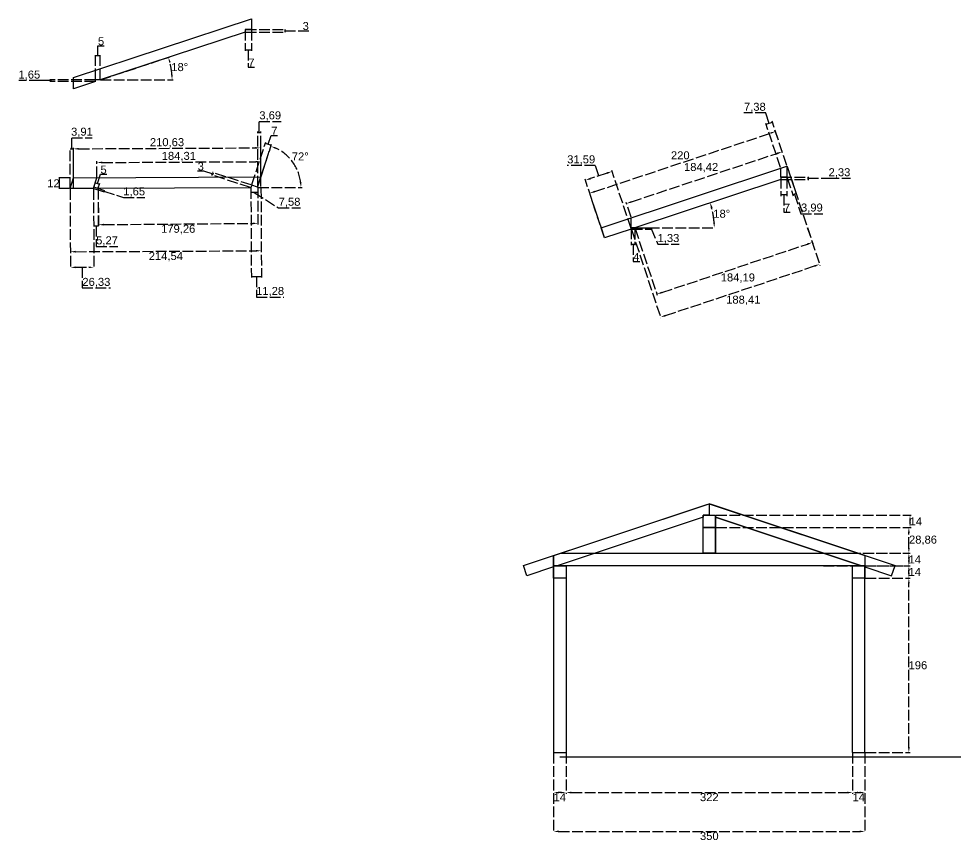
# Model space of a CAD drawing. Header units: millimetres. Extents: x 1435 to 6169, y 1613 to 2820.
# Drawn here: x 1435 to 2487, y 1694 to 2619 of the extents above; entities that cross this region are included whole.
import ezdxf

# ---------------------------------------------------------------- set-up
doc = ezdxf.new("R2010")
doc.units = ezdxf.units.MM
doc.linetypes.add('ACAD_ISO02W100', pattern=[15, 12, -3])
doc.styles.add('Beschriftung', font='Arial.ttf')
doc.dimstyles.new('ISO-25', dxfattribs={"dimtxt": 9, "dimasz": 6, "dimexe": 1.25, "dimexo": 0.625, "dimtad": 2, "dimtih": 1, "dimtoh": 1, "dimtxsty": 'Beschriftung', "dimcen": 2.5, "dimclrd": 6, "dimclre": 6, "dimclrt": 6, "dimadec": 0, "dimazin": 0, "dimtfac": 1, "dimtmove": 1, "dimatfit": 3, "dimfxl": 1, "dimarcsym": 0})

# ---------------------------------------------------------------- blocks, each defined once
blk = doc.blocks.new('*D1')
at = {"color": 6, "linetype": 'ACAD_ISO02W100', "lineweight": -2, "transparency": 16777216}
for p, q in [((1526.7, 2550), (1604.1, 2575.6)), ((1526.7, 2549.8), (1608.2, 2549.8))]:
    blk.add_line(p, q, dxfattribs=at)
blk.add_arc((1526.1, 2549.8), 80.9, 4.2498, 14.0345, dxfattribs=at)
at = {"color": 6, "transparency": 16777216}
for points in [[(1603.6, 2569.2), (1605.5, 2569.7), (1602.9, 2575.2)], [(1607.8, 2555.9), (1605.8, 2555.8), (1607, 2549.8)]]:
    blk.add_solid(points, dxfattribs=at)
at = {"layer": 'Defpoints', "color": 0, "transparency": 16777216}
for p in [(1606.5, 2558.4), (1521.1, 2549.8), (1521.1, 2548.2), (1526.1, 2549.8), (1496.1, 2539.9)]:
    blk.add_point(p, dxfattribs=at)
at = {"color": 6, "transparency": 16777216, "insert": (1615.6, 2564.2), "char_height": 9, "attachment_point": 5, "style": 'Beschriftung'}
blk.add_mtext('18°', dxfattribs=at)
blk = doc.blocks.new('*D2')
at = {"color": 6, "linetype": 'ACAD_ISO02W100', "lineweight": -2, "transparency": 16777216}
for p, q in [((1458.5, 2549), (1434.6, 2549)), ((1470.9, 2549), (1458.5, 2549)), ((1520.5, 2549.8), (1469.6, 2549.8)), ((1520.5, 2548.2), (1469.6, 2548.2)), ((1470.9, 2549.8), (1470.9, 2548.2)), ((1470.9, 2549.8), (1470.9, 2548.2))]:
    blk.add_line(p, q, dxfattribs=at)
at = {"layer": 'Defpoints', "color": 0, "transparency": 16777216}
for p in [(1470.9, 2548.2), (1521.1, 2549.8), (1521.1, 2548.2)]:
    blk.add_point(p, dxfattribs=at)
at = {"color": 6, "transparency": 16777216, "insert": (1446.6, 2555), "char_height": 9, "attachment_point": 5, "style": 'Beschriftung'}
blk.add_mtext('1,65', dxfattribs=at)
blk = doc.blocks.new('*D3')
at = {"color": 6, "linetype": 'ACAD_ISO02W100', "lineweight": -2, "transparency": 16777216}
for p, q in [((1523.6, 2577.4), (1523.6, 2588.1)), ((1523.6, 2588.1), (1530.8, 2588.1)), ((1521.1, 2550.5), (1521.1, 2578.6)), ((1521.1, 2577.4), (1526.1, 2577.4)), ((1521.1, 2577.4), (1526.1, 2577.4)), ((1526.1, 2550.5), (1526.1, 2578.6))]:
    blk.add_line(p, q, dxfattribs=at)
at = {"layer": 'Defpoints', "color": 0, "transparency": 16777216}
for p in [(1526.1, 2577.4), (1521.1, 2549.8), (1526.1, 2549.8)]:
    blk.add_point(p, dxfattribs=at)
at = {"color": 6, "transparency": 16777216, "insert": (1527.2, 2593.3), "char_height": 9, "attachment_point": 5, "style": 'Beschriftung'}
blk.add_mtext('5', dxfattribs=at)
blk = doc.blocks.new('*D4')
at = {"color": 6, "linetype": 'ACAD_ISO02W100', "lineweight": -2, "transparency": 16777216}
for p, q in [((1707, 2441.3), (1718.5, 2476.4)), ((1703.6, 2428.7), (1753.1, 2428.9))]:
    blk.add_line(p, q, dxfattribs=at)
blk.add_arc((1703, 2428.7), 48.9, 7.315, 64.9693, dxfattribs=at)
at = {"color": 6, "transparency": 16777216}
for points in [[(1723.3, 2472.1), (1724, 2473.9), (1718.1, 2475.2)], [(1752.5, 2435), (1750.5, 2434.8), (1751.9, 2428.9)]]:
    blk.add_solid(points, dxfattribs=at)
at = {"layer": 'Defpoints', "color": 0, "transparency": 16777216}
for p in [(1747.6, 2448.7), (1706.9, 2440.7), (1523.9, 2427.8), (1695.6, 2428.6), (1703.2, 2429.3)]:
    blk.add_point(p, dxfattribs=at)
at = {"color": 6, "transparency": 16777216, "insert": (1751.1, 2463.8), "char_height": 9, "attachment_point": 5, "style": 'Beschriftung'}
blk.add_mtext('72°', dxfattribs=at)
blk = doc.blocks.new('*D5')
at = {"color": 6, "linetype": 'ACAD_ISO02W100', "lineweight": -2, "transparency": 16777216}
for p, q in [((1492.3, 2427), (1492.7, 2355.4)), ((1706.9, 2428.1), (1707.2, 2356.4)), ((1498.7, 2356.7), (1701.2, 2357.7))]:
    blk.add_line(p, q, dxfattribs=at)
at = {"color": 6, "transparency": 16777216}
for points in [[(1701.2, 2358.7), (1701.2, 2356.7), (1707.2, 2357.7)], [(1498.7, 2357.7), (1498.7, 2355.7), (1492.7, 2356.6)]]:
    blk.add_solid(points, dxfattribs=at)
at = {"layer": 'Defpoints', "color": 0, "transparency": 16777216}
for p in [(1492.3, 2427.6), (1706.9, 2428.7), (1707.2, 2357.7)]:
    blk.add_point(p, dxfattribs=at)
at = {"color": 6, "transparency": 16777216, "insert": (1600, 2351), "char_height": 9, "attachment_point": 5, "style": 'Beschriftung'}
blk.add_mtext('214,54', dxfattribs=at)
blk = doc.blocks.new('*D6')
at = {"color": 6, "linetype": 'ACAD_ISO02W100', "lineweight": -2, "transparency": 16777216}
for p, q in [((1491.7, 2439.6), (1479, 2439.6)), ((1480.3, 2427.6), (1480.3, 2439.6)), ((1491.7, 2427.6), (1479, 2427.6))]:
    blk.add_line(p, q, dxfattribs=at)
at = {"layer": 'Defpoints', "color": 0, "transparency": 16777216}
for p in [(1480.3, 2439.6), (1492.3, 2439.6), (1492.3, 2427.6)]:
    blk.add_point(p, dxfattribs=at)
at = {"color": 6, "transparency": 16777216, "insert": (1473.7, 2433.6), "char_height": 9, "attachment_point": 5, "style": 'Beschriftung'}
blk.add_mtext('12', dxfattribs=at)
blk = doc.blocks.new('*D7')
at = {"color": 6, "linetype": 'ACAD_ISO02W100', "lineweight": -2, "transparency": 16777216}
for p, q in [((1492.3, 2427), (1492.8, 2337.8)), ((1518.7, 2427.1), (1519.1, 2337.9)), ((1498.8, 2339.1), (1513.1, 2339.1)), ((1505.9, 2339.1), (1506, 2315.9)), ((1506, 2315.9), (1537.8, 2315.9))]:
    blk.add_line(p, q, dxfattribs=at)
at = {"color": 6, "transparency": 16777216}
for points in [[(1498.8, 2340.1), (1498.8, 2338.1), (1492.8, 2339)], [(1513.1, 2340.1), (1513.1, 2338.1), (1519.1, 2339.2)]]:
    blk.add_solid(points, dxfattribs=at)
at = {"layer": 'Defpoints', "color": 0, "transparency": 16777216}
for p in [(1492.3, 2427.6), (1518.6, 2427.8), (1519.1, 2339.2)]:
    blk.add_point(p, dxfattribs=at)
at = {"color": 6, "transparency": 16777216, "insert": (1521.9, 2321.9), "char_height": 9, "attachment_point": 5, "style": 'Beschriftung'}
blk.add_mtext('26,33', dxfattribs=at)
blk = doc.blocks.new('*D8')
at = {"color": 6, "linetype": 'ACAD_ISO02W100', "lineweight": -2, "transparency": 16777216}
for p, q in [((1523.9, 2427.2), (1524.3, 2385.8)), ((1703.2, 2428.7), (1703.5, 2387.3)), ((1530.3, 2387.1), (1697.5, 2388.5))]:
    blk.add_line(p, q, dxfattribs=at)
at = {"color": 6, "transparency": 16777216}
for points in [[(1697.5, 2389.5), (1697.5, 2387.5), (1703.5, 2388.6)], [(1530.3, 2388.1), (1530.3, 2386.1), (1524.3, 2387)]]:
    blk.add_solid(points, dxfattribs=at)
at = {"layer": 'Defpoints', "color": 0, "transparency": 16777216}
for p in [(1523.9, 2427.8), (1703.2, 2429.3), (1703.5, 2388.6)]:
    blk.add_point(p, dxfattribs=at)
at = {"color": 6, "transparency": 16777216, "insert": (1613.9, 2381.6), "char_height": 9, "attachment_point": 5, "style": 'Beschriftung'}
blk.add_mtext('179,26', dxfattribs=at)
blk = doc.blocks.new('*D9')
at = {"color": 6, "linetype": 'ACAD_ISO02W100', "lineweight": -2, "transparency": 16777216}
for p, q in [((1695.6, 2428), (1696.1, 2327.5)), ((1706.9, 2428.1), (1707.4, 2327.6)), ((1696.1, 2328.8), (1707.4, 2328.8)), ((1696.1, 2328.8), (1707.4, 2328.8)), ((1701.7, 2328.8), (1701.8, 2305.6)), ((1701.8, 2305.6), (1732.6, 2305.6))]:
    blk.add_line(p, q, dxfattribs=at)
at = {"layer": 'Defpoints', "color": 0, "transparency": 16777216}
for p in [(1695.6, 2428.6), (1706.9, 2428.7), (1707.4, 2328.8)]:
    blk.add_point(p, dxfattribs=at)
at = {"color": 6, "transparency": 16777216, "insert": (1717.2, 2311.7), "char_height": 9, "attachment_point": 5, "style": 'Beschriftung'}
blk.add_mtext('11,28', dxfattribs=at)
blk = doc.blocks.new('*D10')
at = {"color": 6, "linetype": 'ACAD_ISO02W100', "lineweight": -2, "transparency": 16777216}
for p, q in [((1522.5, 2440.4), (1522.5, 2458.3)), ((1528.5, 2457), (1700.8, 2457.9)), ((1706.9, 2441.3), (1706.8, 2459.2))]:
    blk.add_line(p, q, dxfattribs=at)
at = {"color": 6, "transparency": 16777216}
for points in [[(1528.5, 2458), (1528.5, 2456), (1522.5, 2457)], [(1700.8, 2458.9), (1700.8, 2456.9), (1706.8, 2457.9)]]:
    blk.add_solid(points, dxfattribs=at)
at = {"layer": 'Defpoints', "color": 0, "transparency": 16777216}
for p in [(1706.8, 2457.9), (1522.6, 2439.8), (1706.9, 2440.7)]:
    blk.add_point(p, dxfattribs=at)
at = {"color": 6, "transparency": 16777216, "insert": (1614.6, 2463.6), "char_height": 9, "attachment_point": 5, "style": 'Beschriftung'}
blk.add_mtext('184,31', dxfattribs=at)
blk = doc.blocks.new('*D11')
at = {"color": 6, "linetype": 'ACAD_ISO02W100', "lineweight": -2, "transparency": 16777216}
for p, q in [((1706.9, 2441.3), (1706.7, 2474.6)), ((1496.2, 2440.3), (1496.1, 2473.6)), ((1502.1, 2472.4), (1700.7, 2473.4))]:
    blk.add_line(p, q, dxfattribs=at)
at = {"color": 6, "transparency": 16777216}
for points in [[(1700.7, 2474.4), (1700.7, 2472.4), (1706.7, 2473.4)], [(1502.1, 2473.4), (1502.1, 2471.4), (1496.1, 2472.3)]]:
    blk.add_solid(points, dxfattribs=at)
at = {"layer": 'Defpoints', "color": 0, "transparency": 16777216}
for p in [(1706.7, 2473.4), (1496.2, 2439.7), (1706.9, 2440.7)]:
    blk.add_point(p, dxfattribs=at)
at = {"color": 6, "transparency": 16777216, "insert": (1601.3, 2479), "char_height": 9, "attachment_point": 5, "style": 'Beschriftung'}
blk.add_mtext('210,63', dxfattribs=at)
blk = doc.blocks.new('*D19')
at = {"color": 6, "linetype": 'ACAD_ISO02W100', "lineweight": -2, "transparency": 16777216}
for p, q in [((1689.1, 2606.1), (1689.1, 2582.5)), ((1696.1, 2606.1), (1696.1, 2582.5)), ((1689.1, 2583.8), (1696.1, 2583.8)), ((1689.1, 2583.8), (1696.1, 2583.8)), ((1692.6, 2583.8), (1692.6, 2564.2)), ((1692.6, 2564.2), (1699.7, 2564.2))]:
    blk.add_line(p, q, dxfattribs=at)
at = {"layer": 'Defpoints', "color": 0, "transparency": 16777216}
for p in [(1689.1, 2606.7), (1696.1, 2606.7), (1696.1, 2583.8)]:
    blk.add_point(p, dxfattribs=at)
at = {"color": 6, "transparency": 16777216, "insert": (1696.1, 2569.3), "char_height": 9, "attachment_point": 5, "style": 'Beschriftung'}
blk.add_mtext('7', dxfattribs=at)
blk = doc.blocks.new('*D20')
at = {"color": 6, "linetype": 'ACAD_ISO02W100', "lineweight": -2, "transparency": 16777216}
for p, q in [((1689.7, 2606.7), (1735, 2606.7)), ((1689.7, 2603.7), (1735, 2603.7)), ((1733.7, 2606.7), (1733.7, 2603.7)), ((1733.7, 2606.7), (1733.7, 2603.7)), ((1733.7, 2605.2), (1753.7, 2605.2)), ((1753.7, 2605.2), (1760.8, 2605.2))]:
    blk.add_line(p, q, dxfattribs=at)
at = {"layer": 'Defpoints', "color": 0, "transparency": 16777216}
for p in [(1689.1, 2606.7), (1689.1, 2603.7), (1733.7, 2603.7)]:
    blk.add_point(p, dxfattribs=at)
at = {"color": 6, "transparency": 16777216, "insert": (1757.2, 2610.4), "char_height": 9, "attachment_point": 5, "style": 'Beschriftung'}
blk.add_mtext('3', dxfattribs=at)
blk = doc.blocks.new('*D111')
at = {"color": 6, "linetype": 'ACAD_ISO02W100', "lineweight": -2, "transparency": 16777216}
for p, q in [((2049.8, 1793), (2049.8, 1747.2)), ((2371.8, 1793), (2371.8, 1747.2)), ((2055.8, 1748.5), (2365.8, 1748.5))]:
    blk.add_line(p, q, dxfattribs=at)
at = {"color": 6, "transparency": 16777216}
for points in [[(2055.8, 1749.5), (2055.8, 1747.5), (2049.8, 1748.5)], [(2365.8, 1749.5), (2365.8, 1747.5), (2371.8, 1748.5)]]:
    blk.add_solid(points, dxfattribs=at)
at = {"layer": 'Defpoints', "color": 0, "transparency": 16777216}
for p in [(2049.8, 1793.6), (2371.8, 1793.6), (2371.8, 1748.5)]:
    blk.add_point(p, dxfattribs=at)
at = {"color": 6, "transparency": 16777216, "insert": (2210.8, 1743.3), "char_height": 9, "attachment_point": 5, "style": 'Beschriftung'}
blk.add_mtext('322', dxfattribs=at)
blk = doc.blocks.new('*D112')
at = {"color": 6, "linetype": 'ACAD_ISO02W100', "lineweight": -2, "transparency": 16777216}
for p, q in [((2386.4, 1989.6), (2436.4, 1989.6)), ((2435.1, 1799.6), (2435.1, 1983.6)), ((2386.4, 1793.6), (2436.4, 1793.6))]:
    blk.add_line(p, q, dxfattribs=at)
at = {"color": 6, "transparency": 16777216}
for points in [[(2434.1, 1983.6), (2436.1, 1983.6), (2435.1, 1989.6)], [(2434.1, 1799.6), (2436.1, 1799.6), (2435.1, 1793.6)]]:
    blk.add_solid(points, dxfattribs=at)
at = {"layer": 'Defpoints', "color": 0, "transparency": 16777216}
for p in [(2385.8, 1989.6), (2435.1, 1989.6), (2385.8, 1793.6)]:
    blk.add_point(p, dxfattribs=at)
at = {"color": 6, "transparency": 16777216, "insert": (2445.3, 1891.6), "char_height": 9, "attachment_point": 5, "style": 'Beschriftung'}
blk.add_mtext('196', dxfattribs=at)
blk = doc.blocks.new('*D113')
at = {"color": 6, "linetype": 'ACAD_ISO02W100', "lineweight": -2, "transparency": 16777216}
for p, q in [((2386.4, 2003.6), (2436.4, 2003.6)), ((2386.4, 1989.6), (2436.4, 1989.6)), ((2435.1, 1995.6), (2435.1, 1997.6))]:
    blk.add_line(p, q, dxfattribs=at)
at = {"color": 6, "transparency": 16777216}
for points in [[(2434.1, 1997.6), (2436.1, 1997.6), (2435.1, 2003.6)], [(2434.1, 1995.6), (2436.1, 1995.6), (2435.1, 1989.6)]]:
    blk.add_solid(points, dxfattribs=at)
at = {"layer": 'Defpoints', "color": 0, "transparency": 16777216}
for p in [(2385.8, 2003.6), (2435.1, 2003.6), (2385.8, 1989.6)]:
    blk.add_point(p, dxfattribs=at)
at = {"color": 6, "transparency": 16777216, "insert": (2441.7, 1996.6), "char_height": 9, "attachment_point": 5, "style": 'Beschriftung'}
blk.add_mtext('14', dxfattribs=at)
blk = doc.blocks.new('*D114')
at = {"color": 6, "linetype": 'ACAD_ISO02W100', "lineweight": -2, "transparency": 16777216}
for p, q in [((2371.8, 1793), (2371.8, 1747.2)), ((2385.8, 1793), (2385.8, 1747.2)), ((2377.8, 1748.5), (2379.8, 1748.5))]:
    blk.add_line(p, q, dxfattribs=at)
at = {"color": 6, "transparency": 16777216}
for points in [[(2377.8, 1749.5), (2377.8, 1747.5), (2371.8, 1748.5)], [(2379.8, 1749.5), (2379.8, 1747.5), (2385.8, 1748.5)]]:
    blk.add_solid(points, dxfattribs=at)
at = {"layer": 'Defpoints', "color": 0, "transparency": 16777216}
for p in [(2371.8, 1793.6), (2385.8, 1793.6), (2385.8, 1748.5)]:
    blk.add_point(p, dxfattribs=at)
at = {"color": 6, "transparency": 16777216, "insert": (2378.8, 1743.3), "char_height": 9, "attachment_point": 5, "style": 'Beschriftung'}
blk.add_mtext('14', dxfattribs=at)
blk = doc.blocks.new('*D115')
at = {"color": 6, "linetype": 'ACAD_ISO02W100', "lineweight": -2, "transparency": 16777216}
for p, q in [((2035.8, 1793), (2035.8, 1747.2)), ((2049.8, 1793), (2049.8, 1747.2)), ((2043.8, 1748.5), (2041.8, 1748.5))]:
    blk.add_line(p, q, dxfattribs=at)
at = {"color": 6, "transparency": 16777216}
for points in [[(2041.8, 1749.5), (2041.8, 1747.5), (2035.8, 1748.5)], [(2043.8, 1749.5), (2043.8, 1747.5), (2049.8, 1748.5)]]:
    blk.add_solid(points, dxfattribs=at)
at = {"layer": 'Defpoints', "color": 0, "transparency": 16777216}
for p in [(2035.8, 1793.6), (2049.8, 1793.6), (2035.8, 1748.5)]:
    blk.add_point(p, dxfattribs=at)
at = {"color": 6, "transparency": 16777216, "insert": (2042.8, 1743.3), "char_height": 9, "attachment_point": 5, "style": 'Beschriftung'}
blk.add_mtext('14', dxfattribs=at)
blk = doc.blocks.new('*D116')
at = {"color": 6, "linetype": 'ACAD_ISO02W100', "lineweight": -2, "transparency": 16777216}
for p, q in [((2339, 2017.6), (2436.4, 2017.6)), ((2435.1, 2011.6), (2435.1, 2009.6)), ((2339, 2003.6), (2436.4, 2003.6))]:
    blk.add_line(p, q, dxfattribs=at)
at = {"color": 6, "transparency": 16777216}
for points in [[(2434.1, 2011.6), (2436.1, 2011.6), (2435.1, 2017.6)], [(2434.1, 2009.6), (2436.1, 2009.6), (2435.1, 2003.6)]]:
    blk.add_solid(points, dxfattribs=at)
at = {"layer": 'Defpoints', "color": 0, "transparency": 16777216}
for p in [(2338.4, 2017.6), (2338.4, 2003.6), (2435.1, 2003.6)]:
    blk.add_point(p, dxfattribs=at)
at = {"color": 6, "transparency": 16777216, "insert": (2441.7, 2010.6), "char_height": 9, "attachment_point": 5, "style": 'Beschriftung'}
blk.add_mtext('14', dxfattribs=at)
blk = doc.blocks.new('*D117')
at = {"color": 6, "linetype": 'ACAD_ISO02W100', "lineweight": -2, "transparency": 16777216}
for p, q in [((2035.8, 1793), (2035.8, 1703.6)), ((2385.8, 1793), (2385.8, 1703.6)), ((2041.8, 1704.8), (2379.8, 1704.8))]:
    blk.add_line(p, q, dxfattribs=at)
at = {"color": 6, "transparency": 16777216}
for points in [[(2041.8, 1705.8), (2041.8, 1703.8), (2035.8, 1704.8)], [(2379.8, 1705.8), (2379.8, 1703.8), (2385.8, 1704.8)]]:
    blk.add_solid(points, dxfattribs=at)
at = {"layer": 'Defpoints', "color": 0, "transparency": 16777216}
for p in [(2035.8, 1793.6), (2385.8, 1793.6), (2385.8, 1704.8)]:
    blk.add_point(p, dxfattribs=at)
at = {"color": 6, "transparency": 16777216, "insert": (2210.8, 1699.6), "char_height": 9, "attachment_point": 5, "style": 'Beschriftung'}
blk.add_mtext('350', dxfattribs=at)
blk = doc.blocks.new('*D118')
at = {"color": 6, "linetype": 'ACAD_ISO02W100', "lineweight": -2, "transparency": 16777216}
for p, q in [((2218.4, 2046.5), (2436.4, 2046.5)), ((2435.1, 2023.6), (2435.1, 2040.5)), ((2218.4, 2017.6), (2436.4, 2017.6))]:
    blk.add_line(p, q, dxfattribs=at)
at = {"color": 6, "transparency": 16777216}
for points in [[(2434.1, 2040.5), (2436.1, 2040.5), (2435.1, 2046.5)], [(2434.1, 2023.6), (2436.1, 2023.6), (2435.1, 2017.6)]]:
    blk.add_solid(points, dxfattribs=at)
at = {"layer": 'Defpoints', "color": 0, "transparency": 16777216}
for p in [(2217.8, 2046.5), (2435.1, 2046.5), (2217.8, 2017.6)]:
    blk.add_point(p, dxfattribs=at)
at = {"color": 6, "transparency": 16777216, "insert": (2451, 2032.1), "char_height": 9, "attachment_point": 5, "style": 'Beschriftung'}
blk.add_mtext('28,86', dxfattribs=at)
blk = doc.blocks.new('*D119')
at = {"color": 6, "linetype": 'ACAD_ISO02W100', "lineweight": -2, "transparency": 16777216}
for p, q in [((2218.4, 2060.5), (2437.6, 2060.5)), ((2436.4, 2052.5), (2436.4, 2054.5)), ((2218.4, 2046.5), (2437.6, 2046.5))]:
    blk.add_line(p, q, dxfattribs=at)
at = {"color": 6, "transparency": 16777216}
for points in [[(2435.4, 2054.5), (2437.4, 2054.5), (2436.4, 2060.5)], [(2435.4, 2052.5), (2437.4, 2052.5), (2436.4, 2046.5)]]:
    blk.add_solid(points, dxfattribs=at)
at = {"layer": 'Defpoints', "color": 0, "transparency": 16777216}
for p in [(2217.8, 2060.5), (2436.4, 2060.5), (2217.8, 2046.5)]:
    blk.add_point(p, dxfattribs=at)
at = {"color": 6, "transparency": 16777216, "insert": (2443, 2053.5), "char_height": 9, "attachment_point": 5, "style": 'Beschriftung'}
blk.add_mtext('14', dxfattribs=at)
blk = doc.blocks.new('*D134')
at = {"color": 6, "linetype": 'ACAD_ISO02W100', "lineweight": -2, "transparency": 16777216}
for p, q in [((1705, 2490.8), (1705, 2503.2)), ((1705, 2503.2), (1729.6, 2503.2)), ((1703.2, 2430), (1703.2, 2492)), ((1703.2, 2490.8), (1706.9, 2490.8)), ((1703.2, 2490.8), (1706.9, 2490.8)), ((1706.9, 2430), (1706.9, 2492))]:
    blk.add_line(p, q, dxfattribs=at)
at = {"layer": 'Defpoints', "color": 0, "transparency": 16777216}
for p in [(1706.9, 2490.8), (1703.2, 2429.3), (1706.9, 2429.3)]:
    blk.add_point(p, dxfattribs=at)
at = {"color": 6, "transparency": 16777216, "insert": (1717.3, 2509.2), "char_height": 9, "attachment_point": 5, "style": 'Beschriftung'}
blk.add_mtext('3,69', dxfattribs=at)
blk = doc.blocks.new('*D135')
at = {"color": 6, "linetype": 'ACAD_ISO02W100', "lineweight": -2, "transparency": 16777216}
for p, q in [((1494.3, 2472.3), (1494.3, 2484.7)), ((1494.3, 2484.7), (1517.2, 2484.7)), ((1492.3, 2428.3), (1492.3, 2473.6)), ((1492.3, 2472.3), (1496.2, 2472.3)), ((1492.3, 2472.3), (1496.2, 2472.3)), ((1496.2, 2428.3), (1496.2, 2473.6))]:
    blk.add_line(p, q, dxfattribs=at)
at = {"layer": 'Defpoints', "color": 0, "transparency": 16777216}
for p in [(1496.2, 2472.3), (1492.3, 2427.6), (1496.2, 2427.7)]:
    blk.add_point(p, dxfattribs=at)
at = {"color": 6, "transparency": 16777216, "insert": (1505.7, 2490.8), "char_height": 9, "attachment_point": 5, "style": 'Beschriftung'}
blk.add_mtext('3,91', dxfattribs=at)
blk = doc.blocks.new('*D136')
at = {"color": 6, "linetype": 'ACAD_ISO02W100', "lineweight": -2, "transparency": 16777216}
for p, q in [((1518.7, 2427.1), (1518.9, 2384.5)), ((1523.9, 2427.2), (1524.1, 2384.5)), ((1518.9, 2385.8), (1524.1, 2385.8)), ((1518.9, 2385.8), (1524.1, 2385.8)), ((1521.5, 2385.8), (1521.6, 2362.6)), ((1521.6, 2362.6), (1546.2, 2362.6))]:
    blk.add_line(p, q, dxfattribs=at)
at = {"layer": 'Defpoints', "color": 0, "transparency": 16777216}
for p in [(1518.6, 2427.8), (1523.9, 2427.8), (1524.1, 2385.8)]:
    blk.add_point(p, dxfattribs=at)
at = {"color": 6, "transparency": 16777216, "insert": (1533.9, 2368.6), "char_height": 9, "attachment_point": 5, "style": 'Beschriftung'}
blk.add_mtext('5,27', dxfattribs=at)
blk = doc.blocks.new('*D137')
at = {"color": 6, "linetype": 'ACAD_ISO02W100', "lineweight": -2, "transparency": 16777216}
for p, q in [((1695.6, 2428), (1695.6, 2421.9)), ((1703.2, 2423.2), (1695.6, 2423.2)), ((1703.2, 2423.2), (1695.6, 2423.2)), ((1699.4, 2423.2), (1726.7, 2406)), ((1703.2, 2428.7), (1703.2, 2421.9)), ((1726.7, 2406), (1751.3, 2406))]:
    blk.add_line(p, q, dxfattribs=at)
at = {"layer": 'Defpoints', "color": 0, "transparency": 16777216}
for p in [(1695.6, 2428.6), (1695.6, 2423.2), (1703.2, 2429.3)]:
    blk.add_point(p, dxfattribs=at)
at = {"color": 6, "transparency": 16777216, "insert": (1739, 2412), "char_height": 9, "attachment_point": 5, "style": 'Beschriftung'}
blk.add_mtext('7,58', dxfattribs=at)
blk = doc.blocks.new('*D138')
at = {"color": 6, "linetype": 'ACAD_ISO02W100', "lineweight": -2, "transparency": 16777216}
for p, q in [((1519.2, 2427.6), (1531.3, 2423.6)), ((1519.8, 2429.1), (1531.8, 2425.2)), ((1530.1, 2424), (1530.7, 2425.6)), ((1530.1, 2424), (1530.7, 2425.6)), ((1530.4, 2424.8), (1552.5, 2417.6)), ((1552.5, 2417.6), (1576.3, 2417.6))]:
    blk.add_line(p, q, dxfattribs=at)
at = {"layer": 'Defpoints', "color": 0, "transparency": 16777216}
for p in [(1518.6, 2427.8), (1519.2, 2429.3), (1530.7, 2425.6)]:
    blk.add_point(p, dxfattribs=at)
at = {"color": 6, "transparency": 16777216, "insert": (1564.4, 2423.7), "char_height": 9, "attachment_point": 5, "style": 'Beschriftung'}
blk.add_mtext('1,65', dxfattribs=at)
blk = doc.blocks.new('*D139')
at = {"color": 6, "linetype": 'ACAD_ISO02W100', "lineweight": -2, "transparency": 16777216}
for p, q in [((1642.8, 2447.4), (1635.7, 2447.4)), ((1653, 2444), (1642.8, 2447.4)), ((1695, 2428.8), (1651.4, 2443)), ((1695.9, 2431.7), (1652.3, 2445.9)), ((1652.6, 2442.6), (1653.5, 2445.5)), ((1652.6, 2442.6), (1653.5, 2445.5))]:
    blk.add_line(p, q, dxfattribs=at)
at = {"layer": 'Defpoints', "color": 0, "transparency": 16777216}
for p in [(1653.5, 2445.5), (1695.6, 2428.6), (1696.5, 2431.5)]:
    blk.add_point(p, dxfattribs=at)
at = {"color": 6, "transparency": 16777216, "insert": (1639.2, 2452.6), "char_height": 9, "attachment_point": 5, "style": 'Beschriftung'}
blk.add_mtext('3', dxfattribs=at)
blk = doc.blocks.new('*D140')
at = {"color": 6, "linetype": 'ACAD_ISO02W100', "lineweight": -2, "transparency": 16777216}
for p, q in [((1715.1, 2477.5), (1718.4, 2487.5)), ((1718.4, 2487.5), (1725.5, 2487.5)), ((1696.7, 2432.1), (1712.2, 2479.7)), ((1703.4, 2429.9), (1718.8, 2477.6)), ((1711.8, 2478.6), (1718.5, 2476.4)), ((1711.8, 2478.6), (1718.5, 2476.4))]:
    blk.add_line(p, q, dxfattribs=at)
at = {"layer": 'Defpoints', "color": 0, "transparency": 16777216}
for p in [(1718.5, 2476.4), (1696.5, 2431.5), (1703.2, 2429.3)]:
    blk.add_point(p, dxfattribs=at)
at = {"color": 6, "transparency": 16777216, "insert": (1721.9, 2492.6), "char_height": 9, "attachment_point": 5, "style": 'Beschriftung'}
blk.add_mtext('7', dxfattribs=at)
blk = doc.blocks.new('*D141')
at = {"color": 6, "linetype": 'ACAD_ISO02W100', "lineweight": -2, "transparency": 16777216}
for p, q in [((1523.1, 2433.5), (1526.4, 2443.7)), ((1526.4, 2443.7), (1533.7, 2443.7)), ((1519.4, 2429.9), (1521.1, 2435.4)), ((1520.8, 2434.2), (1525.5, 2432.7)), ((1520.8, 2434.2), (1525.5, 2432.7)), ((1524.1, 2428.4), (1525.9, 2433.9))]:
    blk.add_line(p, q, dxfattribs=at)
at = {"layer": 'Defpoints', "color": 0, "transparency": 16777216}
for p in [(1525.5, 2432.7), (1519.2, 2429.3), (1523.9, 2427.8)]:
    blk.add_point(p, dxfattribs=at)
at = {"color": 6, "transparency": 16777216, "insert": (1530, 2448.9), "char_height": 9, "attachment_point": 5, "style": 'Beschriftung'}
blk.add_mtext('5', dxfattribs=at)
blk = doc.blocks.new('*D146')
at = {"color": 6, "linetype": 'ACAD_ISO02W100', "lineweight": -2, "transparency": 16777216}
for p, q in [((2298.3, 2452.4), (2308.8, 2420.9)), ((2298.3, 2439.7), (2305, 2419.6)), ((2308.4, 2422.1), (2304.6, 2420.8)), ((2308.4, 2422.1), (2304.6, 2420.8)), ((2306.5, 2421.5), (2313.8, 2399.4)), ((2313.8, 2399.4), (2338.4, 2399.4))]:
    blk.add_line(p, q, dxfattribs=at)
at = {"layer": 'Defpoints', "color": 0, "transparency": 16777216}
for p in [(2298.1, 2453), (2298.1, 2440.3), (2304.6, 2420.8)]:
    blk.add_point(p, dxfattribs=at)
at = {"color": 6, "transparency": 16777216, "insert": (2326.1, 2405.5), "char_height": 9, "attachment_point": 5, "style": 'Beschriftung'}
blk.add_mtext('3,99', dxfattribs=at)
blk = doc.blocks.new('*D148')
at = {"color": 6, "linetype": 'ACAD_ISO02W100', "lineweight": -2, "transparency": 16777216}
for p, q in [((2291.1, 2439.7), (2291.1, 2419.3)), ((2298.1, 2439.7), (2298.1, 2419.3)), ((2298.1, 2420.6), (2291.1, 2420.6)), ((2298.1, 2420.6), (2291.1, 2420.6)), ((2294.6, 2420.6), (2294.6, 2401)), ((2294.6, 2401), (2301.7, 2401))]:
    blk.add_line(p, q, dxfattribs=at)
at = {"layer": 'Defpoints', "color": 0, "transparency": 16777216}
for p in [(2291.1, 2440.3), (2298.1, 2440.3), (2291.1, 2420.6)]:
    blk.add_point(p, dxfattribs=at)
at = {"color": 6, "transparency": 16777216, "insert": (2298.1, 2406.1), "char_height": 9, "attachment_point": 5, "style": 'Beschriftung'}
blk.add_mtext('7', dxfattribs=at)
blk = doc.blocks.new('*D149')
at = {"color": 6, "linetype": 'ACAD_ISO02W100', "lineweight": -2, "transparency": 16777216}
for p, q in [((2291.7, 2440.3), (2322.8, 2440.3)), ((2291.7, 2438), (2322.8, 2438)), ((2321.5, 2440.3), (2321.5, 2438)), ((2321.5, 2440.3), (2321.5, 2438)), ((2321.5, 2439.2), (2344.7, 2439.2)), ((2344.7, 2439.2), (2369.5, 2439.2))]:
    blk.add_line(p, q, dxfattribs=at)
at = {"layer": 'Defpoints', "color": 0, "transparency": 16777216}
for p in [(2291.1, 2440.3), (2291.1, 2438), (2321.5, 2438)]:
    blk.add_point(p, dxfattribs=at)
at = {"color": 6, "transparency": 16777216, "insert": (2357.1, 2445.2), "char_height": 9, "attachment_point": 5, "style": 'Beschriftung'}
blk.add_mtext('2,33', dxfattribs=at)
blk = doc.blocks.new('*D150')
at = {"color": 6, "linetype": 'ACAD_ISO02W100', "lineweight": -2, "transparency": 16777216}
for p, q in [((2123.1, 2382.9), (2123.1, 2364)), ((2127.1, 2382.9), (2127.1, 2364)), ((2123.1, 2365.3), (2127.1, 2365.3)), ((2123.1, 2365.3), (2127.1, 2365.3)), ((2125.1, 2365.3), (2125.1, 2345.7)), ((2125.1, 2345.7), (2132.6, 2345.7))]:
    blk.add_line(p, q, dxfattribs=at)
at = {"layer": 'Defpoints', "color": 0, "transparency": 16777216}
for p in [(2123.1, 2383.5), (2127.1, 2383.5), (2127.1, 2365.3)]:
    blk.add_point(p, dxfattribs=at)
at = {"color": 6, "transparency": 16777216, "insert": (2128.8, 2350.8), "char_height": 9, "attachment_point": 5, "style": 'Beschriftung'}
blk.add_mtext('4', dxfattribs=at)
blk = doc.blocks.new('*D151')
at = {"color": 6, "linetype": 'ACAD_ISO02W100', "lineweight": -2, "transparency": 16777216}
for p, q in [((2123.7, 2383.5), (2146.6, 2383.5)), ((2123.7, 2382.1), (2146.6, 2382.1)), ((2145.3, 2383.5), (2145.3, 2382.1)), ((2145.3, 2383.5), (2145.3, 2382.1)), ((2145.3, 2382.8), (2153, 2365.2)), ((2153, 2365.2), (2176.8, 2365.2))]:
    blk.add_line(p, q, dxfattribs=at)
at = {"layer": 'Defpoints', "color": 0, "transparency": 16777216}
for p in [(2123.1, 2383.5), (2123.1, 2382.1), (2145.3, 2382.1)]:
    blk.add_point(p, dxfattribs=at)
at = {"color": 6, "transparency": 16777216, "insert": (2164.9, 2371.2), "char_height": 9, "attachment_point": 5, "style": 'Beschriftung'}
blk.add_mtext('1,33', dxfattribs=at)
blk = doc.blocks.new('*D152')
at = {"color": 6, "linetype": 'ACAD_ISO02W100', "lineweight": -2, "transparency": 16777216}
for p, q in [((2082.1, 2424.3), (2279.5, 2489.9)), ((2297.9, 2453.6), (2284.8, 2493)), ((2089.1, 2384.2), (2076, 2423.6))]:
    blk.add_line(p, q, dxfattribs=at)
at = {"color": 6, "transparency": 16777216}
for points in [[(2279.2, 2490.9), (2279.8, 2489), (2285.2, 2491.8)], [(2081.8, 2425.3), (2082.4, 2423.4), (2076.4, 2422.4)]]:
    blk.add_solid(points, dxfattribs=at)
at = {"layer": 'Defpoints', "color": 0, "transparency": 16777216}
for p in [(2285.2, 2491.8), (2298.1, 2453), (2089.3, 2383.6)]:
    blk.add_point(p, dxfattribs=at)
at = {"color": 6, "transparency": 16777216, "insert": (2178.2, 2465), "char_height": 9, "attachment_point": 5, "style": 'Beschriftung'}
blk.add_mtext('220', dxfattribs=at)
blk = doc.blocks.new('*D154')
at = {"color": 6, "linetype": 'ACAD_ISO02W100', "lineweight": -2, "transparency": 16777216}
for p, q in [((2274.3, 2512.8), (2249.7, 2512.8)), ((2278.2, 2501), (2274.3, 2512.8)), ((2290.9, 2451.2), (2274.3, 2501)), ((2274.7, 2499.9), (2281.7, 2502.2)), ((2274.7, 2499.9), (2281.7, 2502.2)), ((2297.9, 2453.6), (2281.3, 2503.4))]:
    blk.add_line(p, q, dxfattribs=at)
at = {"layer": 'Defpoints', "color": 0, "transparency": 16777216}
for p in [(2281.7, 2502.2), (2298.1, 2453), (2291.1, 2450.7)]:
    blk.add_point(p, dxfattribs=at)
at = {"color": 6, "transparency": 16777216, "insert": (2262, 2518.8), "char_height": 9, "attachment_point": 5, "style": 'Beschriftung'}
blk.add_mtext('7,38', dxfattribs=at)
blk = doc.blocks.new('*D155')
at = {"color": 6, "linetype": 'ACAD_ISO02W100', "lineweight": -2, "transparency": 16777216}
for p, q in [((2123.4, 2412.8), (2287, 2467.2)), ((2297.9, 2453.6), (2292.3, 2470.3)), ((2122.9, 2395.4), (2117.3, 2412.1))]:
    blk.add_line(p, q, dxfattribs=at)
at = {"color": 6, "transparency": 16777216}
for points in [[(2286.7, 2468.1), (2287.4, 2466.2), (2292.7, 2469.1)], [(2123.1, 2413.7), (2123.7, 2411.8), (2117.7, 2410.9)]]:
    blk.add_solid(points, dxfattribs=at)
at = {"layer": 'Defpoints', "color": 0, "transparency": 16777216}
for p in [(2292.7, 2469.1), (2298.1, 2453), (2123.1, 2394.8)]:
    blk.add_point(p, dxfattribs=at)
at = {"color": 6, "transparency": 16777216, "insert": (2201.6, 2451.1), "char_height": 9, "attachment_point": 5, "style": 'Beschriftung'}
blk.add_mtext('184,42', dxfattribs=at)
blk = doc.blocks.new('*D156')
at = {"color": 6, "linetype": 'ACAD_ISO02W100', "lineweight": -2, "transparency": 16777216}
for p, q in [((2302.1, 2441), (2327, 2365.9)), ((2127.3, 2382.9), (2152.3, 2307.8)), ((2157.6, 2310.8), (2321, 2365.2))]:
    blk.add_line(p, q, dxfattribs=at)
at = {"color": 6, "transparency": 16777216}
for points in [[(2320.6, 2366.1), (2321.3, 2364.2), (2326.7, 2367.1)], [(2157.2, 2311.8), (2157.9, 2309.9), (2151.9, 2309)]]:
    blk.add_solid(points, dxfattribs=at)
at = {"layer": 'Defpoints', "color": 0, "transparency": 16777216}
for p in [(2301.9, 2441.6), (2127.1, 2383.5), (2326.7, 2367.1)]:
    blk.add_point(p, dxfattribs=at)
at = {"color": 6, "transparency": 16777216, "insert": (2242.9, 2326.9), "char_height": 9, "attachment_point": 5, "style": 'Beschriftung'}
blk.add_mtext('184,19', dxfattribs=at)
blk = doc.blocks.new('*D157')
at = {"color": 6, "linetype": 'ACAD_ISO02W100', "lineweight": -2, "transparency": 16777216}
for p, q in [((2302.1, 2441), (2335.2, 2341.3)), ((2123.3, 2381.6), (2156.4, 2281.8)), ((2161.7, 2284.9), (2329.1, 2340.6))]:
    blk.add_line(p, q, dxfattribs=at)
at = {"color": 6, "transparency": 16777216}
for points in [[(2328.8, 2341.5), (2329.5, 2339.6), (2334.8, 2342.5)], [(2161.4, 2285.9), (2162.1, 2284), (2156.1, 2283)]]:
    blk.add_solid(points, dxfattribs=at)
at = {"layer": 'Defpoints', "color": 0, "transparency": 16777216}
for p in [(2301.9, 2441.6), (2123.1, 2382.1), (2334.8, 2342.5)]:
    blk.add_point(p, dxfattribs=at)
at = {"color": 6, "transparency": 16777216, "insert": (2249, 2301.9), "char_height": 9, "attachment_point": 5, "style": 'Beschriftung'}
blk.add_mtext('188,41', dxfattribs=at)
blk = doc.blocks.new('*D158')
at = {"color": 6, "linetype": 'ACAD_ISO02W100', "lineweight": -2, "transparency": 16777216}
for p, q in [((2082.7, 2453.7), (2051, 2453.7)), ((2086.6, 2441.9), (2082.7, 2453.7)), ((2095.9, 2445), (2077.3, 2438.9)), ((2122.9, 2382.7), (2101.2, 2448.1)), ((2092.9, 2372.8), (2071.2, 2438.1))]:
    blk.add_line(p, q, dxfattribs=at)
at = {"color": 6, "transparency": 16777216}
for points in [[(2095.5, 2446), (2096.2, 2444.1), (2101.5, 2446.9)], [(2076.9, 2439.8), (2077.6, 2437.9), (2071.6, 2437)]]:
    blk.add_solid(points, dxfattribs=at)
at = {"layer": 'Defpoints', "color": 0, "transparency": 16777216}
for p in [(2071.6, 2437), (2123.1, 2382.1), (2093.1, 2372.2)]:
    blk.add_point(p, dxfattribs=at)
at = {"color": 6, "transparency": 16777216, "insert": (2066.8, 2459.7), "char_height": 9, "attachment_point": 5, "style": 'Beschriftung'}
blk.add_mtext('31,59', dxfattribs=at)
blk = doc.blocks.new('*D159')
at = {"color": 6, "linetype": 'ACAD_ISO02W100', "lineweight": -2, "transparency": 16777216}
blk.add_line((2127.7, 2383.5), (2217.6, 2383.5), dxfattribs=at)
blk.add_arc((2127.1, 2383.5), 89.3, 3.8519, 14.5401, dxfattribs=at)
at = {"color": 6, "transparency": 16777216}
for points in [[(2212.5, 2405.6), (2214.5, 2406.2), (2211.8, 2411.6)], [(2217.2, 2389.5), (2215.2, 2389.4), (2216.4, 2383.5)]]:
    blk.add_solid(points, dxfattribs=at)
at = {"layer": 'Defpoints', "color": 0, "transparency": 16777216}
for p in [(2291.1, 2438), (2215.8, 2393), (2123.1, 2383.5), (2127.1, 2383.5), (2127.1, 2383.5)]:
    blk.add_point(p, dxfattribs=at)
at = {"color": 6, "transparency": 16777216, "insert": (2224.8, 2399.3), "char_height": 9, "attachment_point": 5, "style": 'Beschriftung'}
blk.add_mtext('18°', dxfattribs=at)

msp = doc.modelspace()

# ---------------------------------------------------------------- linework, layer by layer
for p, q in [((1696.083, 2618.646), (1696.083, 2606.695)), ((1496.083, 2539.925), (1496.083, 2552.563)), ((1521.083, 2548.186), (1521.083, 2549.838)), ((1526.083, 2549.838), (1521.083, 2549.838)), ((2291.089, 2440.334), (2291.089, 2450.652)), ((1492.318, 2427.631), (1496.224, 2439.65)), ((1703.163, 2429.329), (1706.856, 2440.696)), ((1518.647, 2427.761), (1519.158, 2429.333)), ((1523.913, 2427.788), (1519.158, 2429.333)), ((2123.089, 2383.476), (2123.089, 2394.792)), ((2123.089, 2382.146), (2123.089, 2383.476)), ((2127.089, 2383.476), (2123.089, 2383.476)), ((2123.089, 2382.146), (2127.089, 2383.476)), ((2035.986, 2015.018), (2206.986, 2071.876)), ((2206.986, 2071.876), (2210.772, 2073.134)), ((2214.558, 2071.876), (2210.772, 2073.134)), ((2210.772, 2073.134), (2419.534, 2003.721)), ((2385.558, 2015.018), (2214.558, 2071.876)), ((2203.772, 2017.631), (2203.772, 2060.488)), ((2217.772, 2017.631), (2217.772, 2060.488)), ((2381.772, 2003.631), (2217.772, 2058.161)), ((2217.772, 2058.161), (2381.772, 2003.631)), ((2035.772, 2014.947), (2035.772, 2002.805)), ((2049.772, 2003.631), (2035.772, 2003.631)), ((2040.772, 2003.631), (2040.772, 2003.631)), ((2371.772, 2003.631), (2385.772, 2003.631)), ((2385.772, 2002.301), (2415.748, 1992.334)), ((2415.748, 1992.334), (2419.534, 2003.721)), ((2035.772, 1793.631), (2049.772, 1793.631)), ((2371.772, 1793.631), (2385.772, 1793.631)), ((2042.772, 1788.631), (2419.152, 1788.631)), ((2419.152, 1788.631), (3460.297, 1788.631))]:
    msp.add_line(p, q)
at = {"linetype": 'ACAD_ISO02W100', "ltscale": 10}
msp.add_line((1519.158, 2429.333), (1522.553, 2439.781), dxfattribs=at)
for points in [[(1496.083, 2552.563), (1696.083, 2618.646)], [(1696.083, 2606.695), (1689.083, 2606.695), (1689.083, 2603.695), (1526.083, 2549.838)], [(1521.083, 2548.186), (1496.083, 2539.925)], [(2123.089, 2382.146), (2093.113, 2372.179), (2089.327, 2383.566), (2298.089, 2452.98), (2298.089, 2440.334), (2291.089, 2440.334), (2291.089, 2438.006), (2127.089, 2383.476)], [(1496.224, 2439.65), (1706.856, 2440.696)], [(1518.647, 2427.761), (1492.318, 2427.631)], [(1703.163, 2429.329), (1696.505, 2431.493), (1695.578, 2428.639), (1523.913, 2427.788)], [(2035.772, 2002.301), (2005.796, 1992.334), (2002.009, 2003.721), (2210.772, 2073.134), (2210.772, 2060.488), (2203.772, 2060.488), (2203.772, 2058.161), (2039.772, 2003.631)], [(2385.772, 2014.947), (2385.772, 2003.631), (2035.772, 2003.631), (2035.772, 2014.947)], [(2043.844, 2017.631), (2377.7, 2017.631)], [(2035.772, 2003.631), (2035.772, 1793.631)], [(2035.772, 2001.979), (2035.772, 2003.631), (2040.772, 2003.631)], [(2035.772, 2001.979), (2035.772, 2003.631), (2039.772, 2003.631)], [(2049.772, 2003.631), (2049.772, 1793.631)], [(2371.772, 1793.631), (2371.772, 2003.631)], [(2385.772, 1793.631), (2385.772, 2003.631)]]:
    msp.add_lwpolyline(points)
for points in [[(2203.772, 2060.488), (2217.772, 2060.488), (2217.772, 2046.488), (2203.772, 2046.488)], [(2203.772, 2046.488), (2217.772, 2046.488), (2217.772, 2017.631), (2203.772, 2017.631)], [(2035.772, 2003.631), (2049.772, 2003.631), (2049.772, 1989.631), (2035.772, 1989.631)], [(2371.772, 2003.631), (2385.772, 2003.631), (2385.772, 1989.631), (2371.772, 1989.631)]]:
    msp.add_lwpolyline(points, close=True)

# ---------------------------------------------------------------- dimensions: what is measured, and where the dimension line sits
for base, p1, p2, angle, picture, middle in [((1733.722, 2603.695), (1689.083, 2606.695), (1689.083, 2603.695), 90, '*D20', (1754.302, 2610.419)), ((1470.877, 2548.186), (1521.083, 2549.838), (1521.083, 2548.186), 90, '*D2', (1457.872, 2555.045)), ((2304.575, 2420.827), (2298.089, 2452.98), (2298.089, 2440.334), 198.391997, '*D146', (2314.412, 2405.478)), ((2321.537, 2438.006), (2291.089, 2440.334), (2291.089, 2438.006), 90, '*D149', (2345.359, 2445.204)), ((1480.289, 2439.631), (1492.318, 2427.631), (1492.318, 2439.631), 90, '*D6', (1473.688, 2433.631)), ((2436.36, 2060.488), (2217.772, 2046.488), (2217.772, 2060.488), 90, '*D119', (2442.989, 2053.488)), ((2435.11, 2046.488), (2217.772, 2017.631), (2217.772, 2046.488), 90, '*D118', (2450.994, 2032.06)), ((2435.11, 2003.631), (2338.401, 2017.631), (2338.401, 2003.631), 90, '*D116', (2441.739, 2010.631)), ((2435.11, 2003.631), (2385.772, 1989.631), (2385.772, 2003.631), 90, '*D113', (2441.739, 1996.631)), ((2435.11, 1989.631), (2385.772, 1793.631), (2385.772, 1989.631), 90, '*D112', (2445.251, 1891.631))]:
    dim = msp.add_linear_dim(base=base, p1=p1, p2=p2, angle=angle, dimstyle='ISO-25')
    dim.commit()
    dim.dimension.update_dxf_attribs({"geometry": picture, "text_midpoint": middle})
for base, p1, p2, picture, middle in [((1696.083, 2583.755), (1689.083, 2606.695), (1696.083, 2606.695), '*D19', (1693.208, 2569.318)), ((1526.083, 2577.381), (1521.083, 2549.838), (1526.083, 2549.838), '*D3', (1524.208, 2593.299)), ((1706.856, 2490.779), (1703.163, 2429.329), (1706.856, 2429.329), '*D134', (1705.634, 2509.192)), ((1496.224, 2472.342), (1492.318, 2427.631), (1496.224, 2427.65), '*D135', (1494.896, 2490.755)), ((2291.089, 2420.571), (2298.089, 2440.334), (2291.089, 2440.334), '*D148', (2295.214, 2406.133)), ((2127.089, 2365.257), (2123.089, 2383.476), (2127.089, 2383.476), '*D150', (2125.714, 2350.819)), ((2035.772, 1748.478), (2049.772, 1793.631), (2035.772, 1793.631), '*D115', (2042.772, 1743.335)), ((2385.772, 1704.848), (2035.772, 1793.631), (2385.772, 1793.631), '*D117', (2210.772, 1699.625)), ((2371.772, 1748.478), (2049.772, 1793.631), (2371.772, 1793.631), '*D111', (2210.772, 1743.255)), ((2385.772, 1748.478), (2371.772, 1793.631), (2385.772, 1793.631), '*D114', (2378.772, 1743.335))]:
    dim = msp.add_linear_dim(base=base, p1=p1, p2=p2, dimstyle='ISO-25')
    dim.commit()
    dim.dimension.update_dxf_attribs({"geometry": picture, "text_midpoint": middle})
for base, line1, line2, picture, middle in [((1606.536, 2558.428), ((1526.083, 2549.838), (1521.083, 2549.838)), ((1521.083, 2548.186), (1496.083, 2539.925)), '*D1', (1615.586, 2564.241)), ((1747.581, 2448.724), ((1703.163, 2429.329), (1706.856, 2440.696)), ((1695.578, 2428.639), (1523.913, 2427.788)), '*D4', (1751.052, 2463.807)), ((2215.843, 2393.009), ((2291.089, 2438.006), (2127.089, 2383.476)), ((2127.089, 2383.476), (2123.089, 2383.476)), '*D159', (2224.829, 2399.3))]:
    dim = msp.add_angular_dim_2l(base=base, line1=line1, line2=line2, dimstyle='ISO-25')
    dim.commit()
    dim.dimension.update_dxf_attribs({"geometry": picture, "text_midpoint": middle})
for p1, p2, distance, picture, middle in [((2291.089, 2450.652), (2298.089, 2452.98), 51.859, '*D154', (2273.696, 2518.807)), ((1696.505, 2431.493), (1703.163, 2429.329), 49.49, '*D140', (1719.016, 2492.649)), ((1496.224, 2439.65), (1706.856, 2440.696), 32.692, '*D11', (1601.347, 2478.994)), ((2089.327, 2383.566), (2298.089, 2452.98), 40.933, '*D152', (2178.172, 2464.998)), ((1522.553, 2439.781), (1706.856, 2440.696), 17.227, '*D10', (1614.588, 2463.588)), ((2123.089, 2382.146), (2093.113, 2372.179), -68.272, '*D158', (2082.029, 2459.728)), ((2123.089, 2394.792), (2298.089, 2452.98), 16.97, '*D155', (2201.553, 2451.062)), ((1519.158, 2429.333), (1523.913, 2427.788), 5.156, '*D141', (1527.065, 2448.857)), ((1695.578, 2428.639), (1696.505, 2431.493), 45.223, '*D139', (1642.174, 2452.589)), ((2123.089, 2382.146), (2301.875, 2441.593), -104.469, '*D157', (2249.044, 2301.91)), ((2127.089, 2383.476), (2301.875, 2441.593), -78.531, '*D156', (2242.947, 2326.926)), ((1492.318, 2427.631), (1706.856, 2428.695), -71.001, '*D5', (1599.97, 2351.033)), ((1492.318, 2427.631), (1518.647, 2427.761), -88.605, '*D7', (1506.662, 2321.929)), ((1518.647, 2427.761), (1519.158, 2429.333), -12.087, '*D138', (1553.085, 2423.677)), ((1518.647, 2427.761), (1523.913, 2427.788), -41.999, '*D136', (1522.229, 2368.613)), ((1523.913, 2427.788), (1703.163, 2429.329), -40.749, '*D8', (1613.942, 2381.616)), ((1695.578, 2428.639), (1706.856, 2428.695), -99.849, '*D9', (1702.452, 2311.656))]:
    dim = msp.add_aligned_dim(p1=p1, p2=p2, distance=distance, dimstyle='ISO-25')
    dim.commit()
    dim.dimension.update_dxf_attribs({"geometry": picture, "text_midpoint": middle})
dim = msp.add_linear_dim(base=(1695.5781, 2423.1609), p1=(1703.1625, 2429.3295), p2=(1695.5781, 2428.6394), dimstyle='ISO-25')
dim.commit()
dim.dimension.update_dxf_attribs({"geometry": '*D137', "text_midpoint": (1727.3408, 2405.9976), "dimtype": 160})
dim = msp.add_linear_dim(base=(2145.349, 2382.146), p1=(2123.089, 2383.476), p2=(2123.089, 2382.146), angle=90, dimstyle='ISO-25')
dim.commit()
dim.dimension.update_dxf_attribs({"geometry": '*D151', "text_midpoint": (2153.649, 2365.183), "dimtype": 160})

doc.saveas('drawing.dxf')
